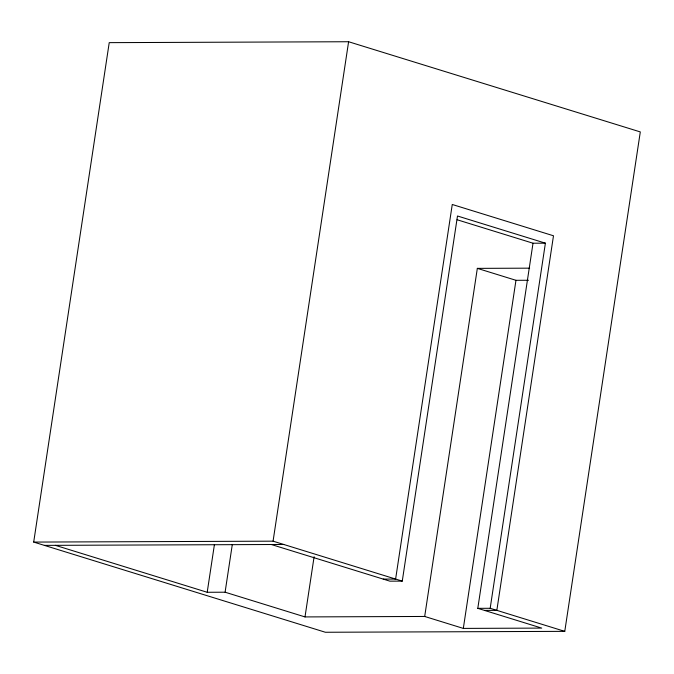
<?xml version="1.0" encoding="UTF-8"?>
<svg xmlns="http://www.w3.org/2000/svg" width="674" height="674" viewBox="0 0 674 674"><rect width="100%" height="100%" fill="white"/><g stroke="black" fill="none" stroke-linecap="round" stroke-linejoin="round"><path stroke-width="1.01" d="M33.7 542.081L109.23 42.647L348.601 41.737L640.3 131.919L564.77 631.353L325.399 632.263L33.7 542.081L273.071 541.171L402.268 581.114L457.486 216L545.401 243.171L490.175 608.293L477.799 608.336L533.016 243.221L545.401 243.171M55.361 545.333L207.204 592.278L214.425 544.533M207.204 592.278L225.091 592.21L232.311 544.466M273.071 541.171L348.601 41.737M225.091 592.21L305.002 616.921L314.109 556.716M305.002 616.921L424.687 616.457L477.335 268.37L529.612 268.168M424.687 616.457L463.316 628.404L515.964 280.308L528.509 280.266M44.358 545.376L283.729 544.466M383.228 579.101L395.613 579.059L452.262 204.483L553.489 235.774L496.839 610.349L484.454 610.4M402.268 581.114L389.892 581.165L271.344 544.516M463.316 628.404L541.727 628.101L477.799 608.336M457.098 219.749L533.016 243.221M477.335 268.37L515.964 280.308M490.175 608.293L564.77 631.353"/></g></svg>
